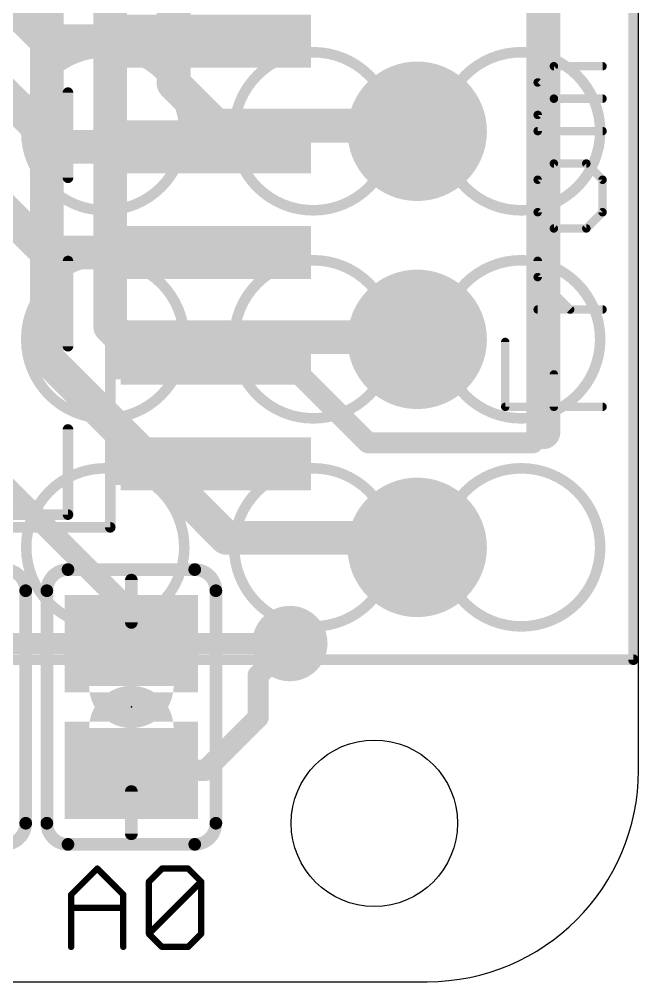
# Model space of a CAD drawing. Extents: x -10.2 to 10.2, y -14 to 14.
# Drawn here: x 2.72 to 10.16, y -13.97 to -2.4 of the extents above; entities that cross this region are included whole.
import ezdxf

# ---------------------------------------------------------------- set-up
doc = ezdxf.new("R2010")
doc.units = 0
for name, color, linetype in [('1', 12, 'CONTINUOUS'), ('16', 132, 'CONTINUOUS'), ('17', 110, 'CONTINUOUS'), ('18', 110, 'CONTINUOUS'), ('20', 53, 'CONTINUOUS'), ('21', 253, 'CONTINUOUS'), ('22', 253, 'CONTINUOUS'), ('23', 53, 'CONTINUOUS'), ('51', 253, 'CONTINUOUS'), ('52', 253, 'CONTINUOUS')]:
    doc.layers.add(name, color=color, linetype=linetype)

# ---------------------------------------------------------------- blocks, each defined once
blk = doc.blocks.new('RECT')
blk.add_solid([(-0.5, -0.5), (0.5, -0.5), (-0.5, 0.5), (0.5, 0.5)])
blk = doc.blocks.new('ROUNDP')
at = {"const_width": 0.5}
blk.add_lwpolyline([(0, -0.25, 1), (0, 0.25, 1), (0, -0.25)], format="xyb", dxfattribs=at)
blk = doc.blocks.new('ROUNDV')
at = {"const_width": 0.5}
blk.add_lwpolyline([(0, -0.25, 1), (0, 0.25, 1), (0, -0.25)], format="xyb", dxfattribs=at)

msp = doc.modelspace()

# ---------------------------------------------------------------- linework, layer by layer
at = {"layer": '1'}
for points, const_width in [([(2.286, -1.905), (3.048, -2.667)], 0.4064), ([(9.017, -7.366), (9.017, -2.159)], 0.4064), ([(3.048, -2.667), (5.08, -2.667)], 0.4064), ([(3.175, -3.937), (2.159, -2.921)], 0.4064), ([(3.175, -3.937), (5.08, -3.937)], 0.4064), ([(3.048, -5.207), (2.159, -4.318)], 0.4064), ([(5.08, -5.207), (3.048, -5.207)], 0.4064), ([(5.08, -6.477), (4.953, -6.477)], 0.4064), ([(5.08, -6.477), (5.8928, -6.477)], 0.4064), ([(5.8928, -6.477), (5.969, -6.477)], 0.4064), ([(5.8928, -6.477), (6.9088, -7.493)], 0.254), ([(8.89, -7.493), (9.017, -7.366)], 0.254), ([(6.9088, -7.493), (8.89, -7.493)], 0.254), ([(2.54, -8.001), (4.064, -9.525)], 0.254), ([(4.064, -9.525), (4.064, -9.906)], 0.254), ([(5.969, -9.906), (5.588, -10.287)], 0.254), ([(5.588, -10.287), (5.588, -10.795)], 0.254), ([(5.588, -10.795), (4.953, -11.43)], 0.254), ([(4.953, -11.43), (4.064, -11.43)], 0.254)]:
    msp.add_lwpolyline(points, dxfattribs=dict(at, const_width=const_width))
for points, const_width in [([(3.048, -2.5654, 1), (3.048, -2.7686)], 0.2032), ([(2.9762, -2.7388, 1), (3.1198, -2.5952)], 0.2032), ([(5.08, -2.7686, 1), (5.08, -2.5654)], 0.2032), ([(3.175, -3.8354, 1), (3.175, -4.0386)], 0.2032), ([(3.1032, -4.0088, 1), (3.2468, -3.8652)], 0.2032), ([(5.08, -4.0386, 1), (5.08, -3.8354)], 0.2032), ([(3.048, -5.1054, 1), (3.048, -5.3086)], 0.2032), ([(2.9762, -5.2788, 1), (3.1198, -5.1352)], 0.2032), ([(5.08, -5.3086, 1), (5.08, -5.1054)], 0.2032), ([(4.953, -6.3754, 1), (4.953, -6.5786)], 0.2032), ([(5.08, -6.3754, 1), (5.08, -6.5786)], 0.2032), ([(5.08, -6.5786, 1), (5.08, -6.3754)], 0.2032), ([(5.8928, -6.3754, 1), (5.8928, -6.5786)], 0.2032), ([(5.9377, -6.4321, 1), (5.8479, -6.5219)], 0.127), ([(5.8928, -6.5786, 1), (5.8928, -6.3754)], 0.2032), ([(5.969, -6.5786, 1), (5.969, -6.3754)], 0.2032), ([(8.9154, -7.366, 1), (9.1186, -7.366)], 0.2032), ([(9.0619, -7.4109, 1), (8.9721, -7.3211)], 0.127), ([(6.9088, -7.4295, 1), (6.9088, -7.5565)], 0.127), ([(6.8639, -7.5379, 1), (6.9537, -7.4481)], 0.127), ([(8.8451, -7.4481, 1), (8.9349, -7.5379)], 0.127), ([(8.89, -7.5565, 1), (8.89, -7.4295)], 0.127), ([(4.1275, -9.525, 1), (4.0005, -9.525)], 0.127), ([(4.0191, -9.5699, 1), (4.1089, -9.4801)], 0.127), ([(6.0139, -9.9509, 1), (5.9241, -9.8611)], 0.127), ([(4.0005, -9.906, 1), (4.1275, -9.906)], 0.127), ([(5.6515, -10.287, 1), (5.5245, -10.287)], 0.127), ([(5.5431, -10.2421, 1), (5.6329, -10.3319)], 0.127), ([(5.5245, -10.795, 1), (5.6515, -10.795)], 0.127), ([(5.6329, -10.8399, 1), (5.5431, -10.7501)], 0.127), ([(4.064, -11.3665, 1), (4.064, -11.4935)], 0.127), ([(4.9081, -11.3851, 1), (4.9979, -11.4749)], 0.127), ([(4.953, -11.4935, 1), (4.953, -11.3665)], 0.127)]:
    msp.add_lwpolyline(points, format="xyb", dxfattribs=dict(at, const_width=const_width))
at = {"layer": '16'}
for points, const_width in [([(4.572, 0.635), (4.572, -3.175)], 0.4064), ([(3.81, -6.096), (3.81, -0.127)], 0.4064), ([(3.048, -0.889), (3.048, -6.477)], 0.4064), ([(4.572, -3.175), (5.08, -3.683)], 0.4064), ([(5.08, -3.683), (7.493, -3.683)], 0.4064), ([(7.493, -3.683), (7.493, -3.743)], 0.4064), ([(7.493, -3.743), (7.5, -3.75)], 0.4064), ([(3.937, -6.223), (3.81, -6.096)], 0.4064), ([(7.493, -6.223), (3.937, -6.223)], 0.4064), ([(7.493, -6.243), (7.493, -6.223)], 0.4064), ([(7.5, -6.25), (7.493, -6.243)], 0.4064), ([(3.048, -6.477), (5.207, -8.636)], 0.4064), ([(5.207, -8.636), (7.493, -8.636)], 0.4064), ([(7.493, -8.636), (7.493, -8.743)], 0.4064), ([(7.493, -8.743), (7.5, -8.75)], 0.4064), ([(5.969, -9.906), (0.254, -9.906)], 0.254)]:
    msp.add_lwpolyline(points, dxfattribs=dict(at, const_width=const_width))
for points, const_width in [([(4.6438, -3.1032, 1), (4.5002, -3.2468)], 0.2032), ([(4.4704, -3.175, 1), (4.6736, -3.175)], 0.2032), ([(5.08, -3.5814, 1), (5.08, -3.7846)], 0.2032), ([(5.0082, -3.7548, 1), (5.1518, -3.6112)], 0.2032), ([(7.5946, -3.683, 1), (7.3914, -3.683)], 0.2032), ([(7.5648, -3.6712, 1), (7.4212, -3.8148)], 0.2032), ([(7.4282, -3.8218, 1), (7.5718, -3.6782)], 0.2032), ([(7.493, -3.7846, 1), (7.493, -3.5814)], 0.2032), ([(7.3914, -3.743, 1), (7.5946, -3.743)], 0.2032), ([(3.8818, -6.0242, 1), (3.7382, -6.1678)], 0.2032), ([(3.7084, -6.096, 1), (3.9116, -6.096)], 0.2032), ([(3.937, -6.1214, 1), (3.937, -6.3246)], 0.2032), ([(3.8652, -6.2948, 1), (4.0088, -6.1512)], 0.2032), ([(7.5946, -6.223, 1), (7.3914, -6.223)], 0.2032), ([(7.5648, -6.1712, 1), (7.4212, -6.3148)], 0.2032), ([(7.4282, -6.3218, 1), (7.5718, -6.1782)], 0.2032), ([(7.493, -6.3246, 1), (7.493, -6.1214)], 0.2032), ([(7.3914, -6.243, 1), (7.5946, -6.243)], 0.2032), ([(3.1198, -6.4052, 1), (2.9762, -6.5488)], 0.2032), ([(2.9464, -6.477, 1), (3.1496, -6.477)], 0.2032), ([(5.207, -8.5344, 1), (5.207, -8.7376)], 0.2032), ([(7.5946, -8.636, 1), (7.3914, -8.636)], 0.2032), ([(7.493, -8.7376, 1), (7.493, -8.5344)], 0.2032), ([(5.1352, -8.7078, 1), (5.2788, -8.5642)], 0.2032), ([(7.5648, -8.6712, 1), (7.4212, -8.8148)], 0.2032), ([(7.3914, -8.743, 1), (7.5946, -8.743)], 0.2032), ([(7.4282, -8.8218, 1), (7.5718, -8.6782)], 0.2032), ([(5.969, -9.9695, 1), (5.969, -9.8425)], 0.127)]:
    msp.add_lwpolyline(points, format="xyb", dxfattribs=dict(at, const_width=const_width))
at = {"layer": '20'}
for p, q in [((10.16, -11.43), (10.16, 11.43)), ((-7.62, -13.97), (7.62, -13.97))]:
    msp.add_line(p, q, dxfattribs=at)
msp.add_circle((6.985, -12.065), 1, dxfattribs=at)
msp.add_arc((7.6199, -11.4299), 2.5401, 270.0023, 359.9977, dxfattribs=at)
at = {"layer": '21'}
for points, const_width in [([(3.81, -8.509), (3.81, 6.985)], 0.127), ([(8.9486, -3.1632), (9.1435, -2.9683)], 0.1016), ([(9.1435, -2.9683), (9.7282, -2.9683)], 0.1016), ([(9.1435, -3.3581), (8.9486, -3.1632)], 0.1016), ([(8.9486, -3.553), (9.1435, -3.3581)], 0.1016), ([(9.1435, -3.3581), (9.7282, -3.3581)], 0.1016), ([(8.9486, -3.7479), (8.9486, -3.553)], 0.1016), ([(9.7282, -3.7479), (8.9486, -3.7479)], 0.1016), ([(9.1435, -4.1377), (8.9486, -4.3326)], 0.1016), ([(9.5333, -4.1377), (9.1435, -4.1377)], 0.1016), ([(9.7282, -4.3326), (9.5333, -4.1377)], 0.1016), ([(8.9486, -4.3326), (8.9486, -4.7224)], 0.1016), ([(9.7282, -4.7224), (9.7282, -4.3326)], 0.1016), ([(8.9486, -4.7224), (9.1435, -4.9173)], 0.1016), ([(9.5333, -4.9173), (9.7282, -4.7224)], 0.1016), ([(9.1435, -4.9173), (9.5333, -4.9173)], 0.1016), ([(8.9486, -5.502), (8.9486, -5.3071)], 0.1016), ([(9.3384, -5.8918), (8.9486, -5.502)], 0.1016), ([(9.7282, -5.8918), (8.9486, -5.8918)], 0.1016), ([(8.5588, -7.0612), (8.5588, -6.2816)], 0.1016), ([(9.1435, -7.0612), (9.1435, -6.6714)], 0.1016), ([(9.7282, -7.0612), (8.5588, -7.0612)], 0.1016), ([(-3.81, -8.509), (3.81, -8.509)], 0.127), ([(4.826, -9.017), (3.302, -9.017)], 0.1524), ([(2.794, -9.271), (2.794, -12.065)], 0.1524), ([(3.048, -12.065), (3.048, -9.271)], 0.1524), ([(5.08, -9.271), (5.08, -12.065)], 0.1524), ([(4.826, -12.319), (3.302, -12.319)], 0.1524)]:
    msp.add_lwpolyline(points, dxfattribs=dict(at, const_width=const_width))
for points, const_width in [([(9.1435, -2.9429, 1), (9.1435, -2.9937)], 0.0508), ([(9.1615, -2.9863, 1), (9.1255, -2.9504)], 0.0508), ([(9.7282, -2.9937, 1), (9.7282, -2.9429)], 0.0508), ([(8.9666, -3.1453, 1), (8.9306, -3.1812)], 0.0508), ([(8.9306, -3.1453, 1), (8.9666, -3.1812)], 0.0508), ([(9.1435, -3.3327, 1), (9.1435, -3.3835)], 0.0508), ([(9.1615, -3.3761, 1), (9.1255, -3.3402)], 0.0508), ([(9.1255, -3.3761, 1), (9.1615, -3.3402)], 0.0508), ([(9.7282, -3.3835, 1), (9.7282, -3.3327)], 0.0508), ([(8.974, -3.553, 1), (8.9232, -3.553)], 0.0508), ([(8.9306, -3.5351, 1), (8.9666, -3.571)], 0.0508), ([(8.9486, -3.7225, 1), (8.9486, -3.7733)], 0.0508), ([(9.7282, -3.7733, 1), (9.7282, -3.7225)], 0.0508), ([(8.9232, -3.7479, 1), (8.974, -3.7479)], 0.0508), ([(9.1435, -4.1123, 1), (9.1435, -4.1631)], 0.0508), ([(9.1615, -4.1557, 1), (9.1255, -4.1197)], 0.0508), ([(9.5513, -4.1197, 1), (9.5153, -4.1557)], 0.0508), ([(9.5333, -4.1631, 1), (9.5333, -4.1123)], 0.0508), ([(8.9306, -4.3146, 1), (8.9666, -4.3506)], 0.0508), ([(8.974, -4.3326, 1), (8.9232, -4.3326)], 0.0508), ([(9.7536, -4.3326, 1), (9.7028, -4.3326)], 0.0508), ([(9.7102, -4.3506, 1), (9.7462, -4.3146)], 0.0508), ([(8.9666, -4.7044, 1), (8.9306, -4.7404)], 0.0508), ([(8.9232, -4.7224, 1), (8.974, -4.7224)], 0.0508), ([(9.7028, -4.7224, 1), (9.7536, -4.7224)], 0.0508), ([(9.7462, -4.7404, 1), (9.7102, -4.7044)], 0.0508), ([(9.1435, -4.8919, 1), (9.1435, -4.9427)], 0.0508), ([(9.1255, -4.9353, 1), (9.1615, -4.8993)], 0.0508), ([(9.5153, -4.8993, 1), (9.5513, -4.9353)], 0.0508), ([(9.5333, -4.9427, 1), (9.5333, -4.8919)], 0.0508), ([(8.974, -5.3071, 1), (8.9232, -5.3071)], 0.0508), ([(8.9666, -5.484, 1), (8.9306, -5.52)], 0.0508), ([(8.9232, -5.502, 1), (8.974, -5.502)], 0.0508), ([(8.9486, -5.8664, 1), (8.9486, -5.9172)], 0.0508), ([(9.3204, -5.9098, 1), (9.3564, -5.8738)], 0.0508), ([(9.7282, -5.9172, 1), (9.7282, -5.8664)], 0.0508), ([(8.5842, -6.2816, 1), (8.5334, -6.2816)], 0.0508), ([(9.1689, -6.6714, 1), (9.1181, -6.6714)], 0.0508), ([(8.5588, -7.0358, 1), (8.5588, -7.0866)], 0.0508), ([(8.5334, -7.0612, 1), (8.5842, -7.0612)], 0.0508), ([(9.1181, -7.0612, 1), (9.1689, -7.0612)], 0.0508), ([(9.7282, -7.0866, 1), (9.7282, -7.0358)], 0.0508), ([(3.7782, -8.509, 1), (3.8418, -8.509)], 0.0635), ([(3.81, -8.5408, 1), (3.81, -8.4772)], 0.0635), ([(2.794, -9.271, 0.4142), (2.54, -9.017)], 0.1524), ([(3.302, -9.017, 0.4142), (3.048, -9.271)], 0.1524), ([(3.302, -8.9789, 1), (3.302, -9.0551)], 0.0762), ([(3.302, -9.0551, 1), (3.302, -8.9789)], 0.0762), ([(5.08, -9.271, 0.4142), (4.826, -9.017)], 0.1524), ([(4.826, -8.9789, 1), (4.826, -9.0551)], 0.0762), ([(4.826, -9.0551, 1), (4.826, -8.9789)], 0.0762), ([(2.8321, -9.271, 1), (2.7559, -9.271)], 0.0762), ([(2.7559, -9.271, 1), (2.8321, -9.271)], 0.0762), ([(3.0861, -9.271, 1), (3.0099, -9.271)], 0.0762), ([(3.0099, -9.271, 1), (3.0861, -9.271)], 0.0762), ([(5.1181, -9.271, 1), (5.0419, -9.271)], 0.0762), ([(5.0419, -9.271, 1), (5.1181, -9.271)], 0.0762), ([(2.54, -12.319, 0.4142), (2.794, -12.065)], 0.1524), ([(2.8321, -12.065, 1), (2.7559, -12.065)], 0.0762), ([(2.7559, -12.065, 1), (2.8321, -12.065)], 0.0762), ([(3.048, -12.065, 0.4142), (3.302, -12.319)], 0.1524), ([(3.0861, -12.065, 1), (3.0099, -12.065)], 0.0762), ([(3.0099, -12.065, 1), (3.0861, -12.065)], 0.0762), ([(4.826, -12.319, 0.4142), (5.08, -12.065)], 0.1524), ([(5.1181, -12.065, 1), (5.0419, -12.065)], 0.0762), ([(5.0419, -12.065, 1), (5.1181, -12.065)], 0.0762), ([(3.302, -12.2809, 1), (3.302, -12.3571)], 0.0762), ([(3.302, -12.3571, 1), (3.302, -12.2809)], 0.0762), ([(4.826, -12.2809, 1), (4.826, -12.3571)], 0.0762), ([(4.826, -12.3571, 1), (4.826, -12.2809)], 0.0762)]:
    msp.add_lwpolyline(points, format="xyb", dxfattribs=dict(at, const_width=const_width))
at = {"layer": '22', "const_width": 0.127}
for points in [[(10.1, -10.1), (10.1, 10.1)], [(-10.1, -10.1), (10.1, -10.1)]]:
    msp.add_lwpolyline(points, dxfattribs=at)
at = {"layer": '22', "const_width": 0.0635}
for points in [[(10.1, -10.1318, 1), (10.1, -10.0682)], [(10.0682, -10.1, 1), (10.1318, -10.1)]]:
    msp.add_lwpolyline(points, format="xyb", dxfattribs=at)
at = {"layer": '23'}
msp.add_point((4.064, -10.668), dxfattribs=at)
at = {"layer": '51'}
for points, const_width in [([(3.81, -8.509), (3.81, 6.985)], 0.127), ([(3.302, -4.3093), (3.302, -3.2856)], 0.127), ([(3.302, -6.333), (3.302, -5.3093)], 0.127), ([(3.302, -8.3566), (3.302, -7.333)], 0.127), ([(1.7673, -8.3566), (3.302, -8.3566)], 0.127), ([(-3.81, -8.509), (3.81, -8.509)], 0.127), ([(4.064, -9.652), (4.064, -9.144)], 0.1524), ([(4.064, -11.684), (4.064, -12.192)], 0.1524), ([(3.3401, -12.9238), (3.6536, -12.6103)], 0.0762), ([(3.6536, -12.6103), (3.9672, -12.9238)], 0.0762), ([(4.2756, -12.7671), (4.4324, -12.6103)], 0.0762), ([(4.4324, -12.6103), (4.7459, -12.6103)], 0.0762), ([(4.7459, -12.6103), (4.9027, -12.7671)], 0.0762), ([(4.2756, -13.3941), (4.2756, -12.7671)], 0.0762), ([(4.2756, -13.3941), (4.9027, -12.7671)], 0.0762), ([(4.9027, -12.7671), (4.9027, -13.3941)], 0.0762), ([(3.3401, -13.5509), (3.3401, -12.9238)], 0.0762), ([(3.9672, -12.9238), (3.9672, -13.5509)], 0.0762), ([(3.3401, -13.0806), (3.9672, -13.0806)], 0.0762), ([(4.4324, -13.5509), (4.2756, -13.3941)], 0.0762), ([(4.9027, -13.3941), (4.7459, -13.5509)], 0.0762), ([(4.7459, -13.5509), (4.4324, -13.5509)], 0.0762)]:
    msp.add_lwpolyline(points, dxfattribs=dict(at, const_width=const_width))
for points, const_width in [([(3.3338, -3.2856, 1), (3.2702, -3.2856)], 0.0635), ([(3.2702, -4.3093, 1), (3.3338, -4.3093)], 0.0635), ([(3.3338, -5.3093, 1), (3.2702, -5.3093)], 0.0635), ([(3.2702, -6.333, 1), (3.3338, -6.333)], 0.0635), ([(3.3338, -7.333, 1), (3.2702, -7.333)], 0.0635), ([(3.2702, -8.3566, 1), (3.3338, -8.3566)], 0.0635), ([(3.302, -8.3884, 1), (3.302, -8.3248)], 0.0635), ([(3.7782, -8.509, 1), (3.8418, -8.509)], 0.0635), ([(3.81, -8.5408, 1), (3.81, -8.4772)], 0.0635), ([(4.1021, -9.144, 1), (4.0259, -9.144)], 0.0762), ([(4.191, -10.414, 1), (3.937, -10.414)], 1.27), ([(4.0259, -9.652, 1), (4.1021, -9.652)], 0.0762), ([(3.937, -10.922, 1), (4.191, -10.922)], 1.27), ([(4.1021, -11.684, 1), (4.0259, -11.684)], 0.0762), ([(4.0259, -12.192, 1), (4.1021, -12.192)], 0.0762), ([(3.6671, -12.5968, 1), (3.6402, -12.6238)], 0.0381), ([(3.6671, -12.6238, 1), (3.6402, -12.5968)], 0.0381), ([(4.4324, -12.5912, 1), (4.4324, -12.6293)], 0.0381), ([(4.4459, -12.6238, 1), (4.4189, -12.5968)], 0.0381), ([(4.7594, -12.5968, 1), (4.7324, -12.6238)], 0.0381), ([(4.7459, -12.6293, 1), (4.7459, -12.5912)], 0.0381), ([(4.2947, -12.7671, 1), (4.2566, -12.7671)], 0.0381), ([(4.2621, -12.7536, 1), (4.2891, -12.7805)], 0.0381), ([(4.9217, -12.7671, 1), (4.8836, -12.7671)], 0.0381), ([(4.9162, -12.7805, 1), (4.8892, -12.7536)], 0.0381), ([(4.8892, -12.7805, 1), (4.9162, -12.7536)], 0.0381), ([(3.3592, -12.9238, 1), (3.3211, -12.9238)], 0.0381), ([(3.3266, -12.9104, 1), (3.3536, -12.9373)], 0.0381), ([(3.9862, -12.9238, 1), (3.9481, -12.9238)], 0.0381), ([(3.9537, -12.9373, 1), (3.9806, -12.9104)], 0.0381), ([(3.3401, -13.0616, 1), (3.3401, -13.0997)], 0.0381), ([(3.9672, -13.0997, 1), (3.9672, -13.0616)], 0.0381), ([(4.2891, -13.3807, 1), (4.2621, -13.4076)], 0.0381), ([(4.2621, -13.3807, 1), (4.2891, -13.4076)], 0.0381), ([(4.2566, -13.3941, 1), (4.2947, -13.3941)], 0.0381), ([(4.8836, -13.3941, 1), (4.9217, -13.3941)], 0.0381), ([(4.9162, -13.4076, 1), (4.8892, -13.3807)], 0.0381), ([(3.3211, -13.5509, 1), (3.3592, -13.5509)], 0.0381), ([(3.9481, -13.5509, 1), (3.9862, -13.5509)], 0.0381), ([(4.4324, -13.5319, 1), (4.4324, -13.57)], 0.0381), ([(4.4189, -13.5644, 1), (4.4459, -13.5374)], 0.0381), ([(4.7324, -13.5374, 1), (4.7594, -13.5644)], 0.0381), ([(4.7459, -13.57, 1), (4.7459, -13.5319)], 0.0381)]:
    msp.add_lwpolyline(points, format="xyb", dxfattribs=dict(at, const_width=const_width))
at = {"layer": '52', "const_width": 0.127}
for points in [[(10.1, -10.1), (10.1, 10.1)], [(-10.1, -10.1), (10.1, -10.1)]]:
    msp.add_lwpolyline(points, dxfattribs=at)
at = {"layer": '52'}
for points, const_width in [([(3.75, -4.7, 1), (3.75, -2.8, 1), (3.75, -4.7)], 0.127), ([(6.25, -4.7, 1), (6.25, -2.8, 1), (6.25, -4.7)], 0.127), ([(8.75, -4.7, 1), (8.75, -2.8, 1), (8.75, -4.7)], 0.127), ([(3.75, -7.2, 1), (3.75, -5.3, 1), (3.75, -7.2)], 0.127), ([(6.25, -7.2, 1), (6.25, -5.3, 1), (6.25, -7.2)], 0.127), ([(8.75, -7.2, 1), (8.75, -5.3, 1), (8.75, -7.2)], 0.127), ([(3.75, -9.7, 1), (3.75, -7.8, 1), (3.75, -9.7)], 0.127), ([(6.25, -9.7, 1), (6.25, -7.8, 1), (6.25, -9.7)], 0.127), ([(8.75, -9.7, 1), (8.75, -7.8, 1), (8.75, -9.7)], 0.127), ([(10.1, -10.1318, 1), (10.1, -10.0682)], 0.0635), ([(10.0682, -10.1, 1), (10.1318, -10.1)], 0.0635)]:
    msp.add_lwpolyline(points, format="xyb", dxfattribs=dict(at, const_width=const_width))

# ---------------------------------------------------------------- block references
at = {"layer": '1', "rotation": 90}
for p, xscale, yscale in [((5.08, -2.667), 0.635, 2.286), ((5.08, -3.937), 0.635, 2.286), ((5.08, -5.207), 0.635, 2.286), ((5.08, -6.477), 0.635, 2.286), ((5.08, -7.747), 0.635, 2.286), ((4.064, -9.906), 1.1684, 1.6002), ((4.064, -11.43), 1.1684, 1.6002)]:
    msp.add_blockref('RECT', p, dxfattribs=dict(at, xscale=xscale, yscale=yscale))
at = {"layer": '17', "xscale": 1.6764, "yscale": 1.6764, "rotation": 270}
for p in [(7.5, -3.75), (7.5, -3.75), (7.5, -6.25), (7.5, -6.25), (7.5, -8.75), (7.5, -8.75)]:
    msp.add_blockref('ROUNDP', p, dxfattribs=at)
at = {"layer": '18', "xscale": 0.9064, "yscale": 0.9064}
msp.add_blockref('ROUNDV', (5.969, -9.906), dxfattribs=at)
msp.add_blockref('ROUNDV', (5.969, -9.906), dxfattribs=at)
at = {"layer": '51', "xscale": 0.508, "yscale": 1.7144, "rotation": 90}
for p in [(4.7307, -2.667), (4.7307, -3.937), (4.7307, -5.207), (4.7307, -6.477), (4.7307, -7.747)]:
    msp.add_blockref('RECT', p, dxfattribs=at)

doc.saveas('drawing.dxf')
